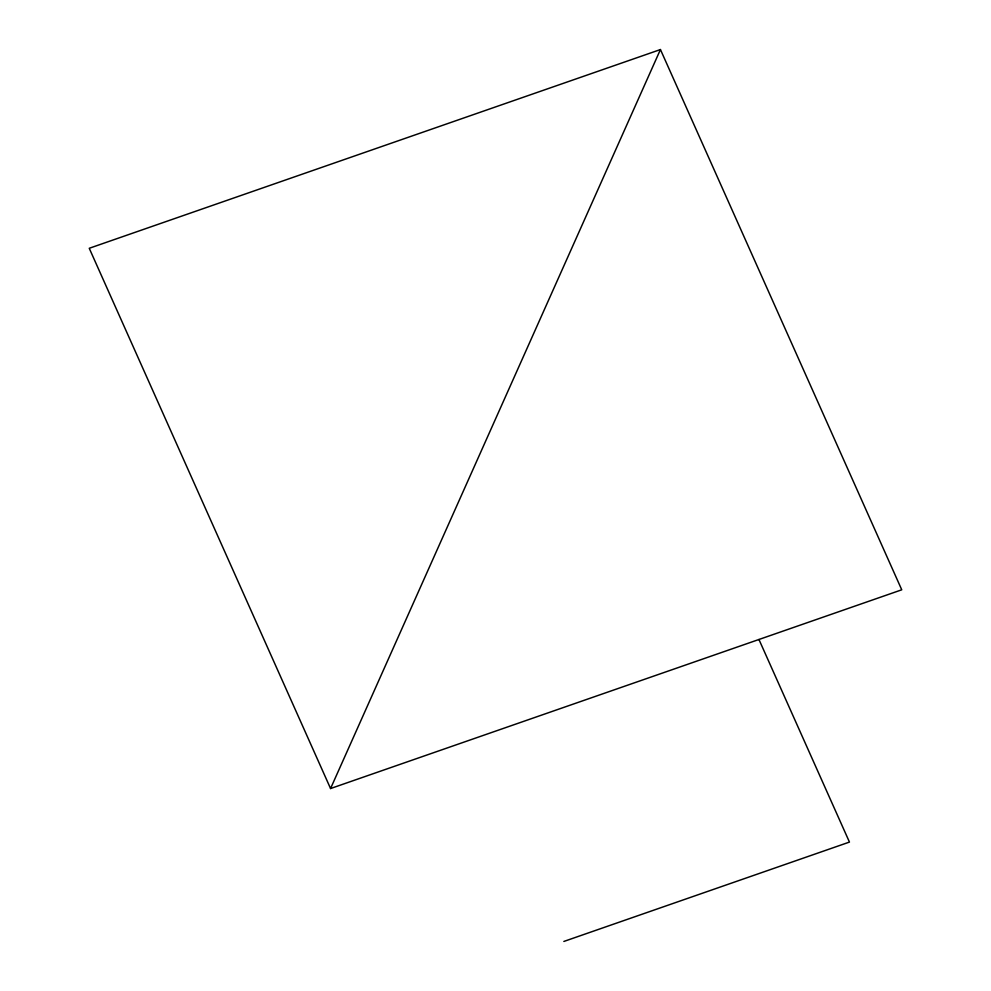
<?xml version="1.0" encoding="UTF-8"?>
<svg xmlns="http://www.w3.org/2000/svg" width="991" height="991" viewBox="0 0 991 991"><rect width="100%" height="100%" fill="white"/><g stroke="black" fill="none" stroke-linecap="round" stroke-linejoin="round"><path stroke-width="1.49" d="M330.56 788.539L660.44 49.55L901.748 589.806L330.56 788.539L89.252 248.283L660.44 49.55M563.854 941.45L849.448 842.077L758.957 639.492"/></g></svg>
